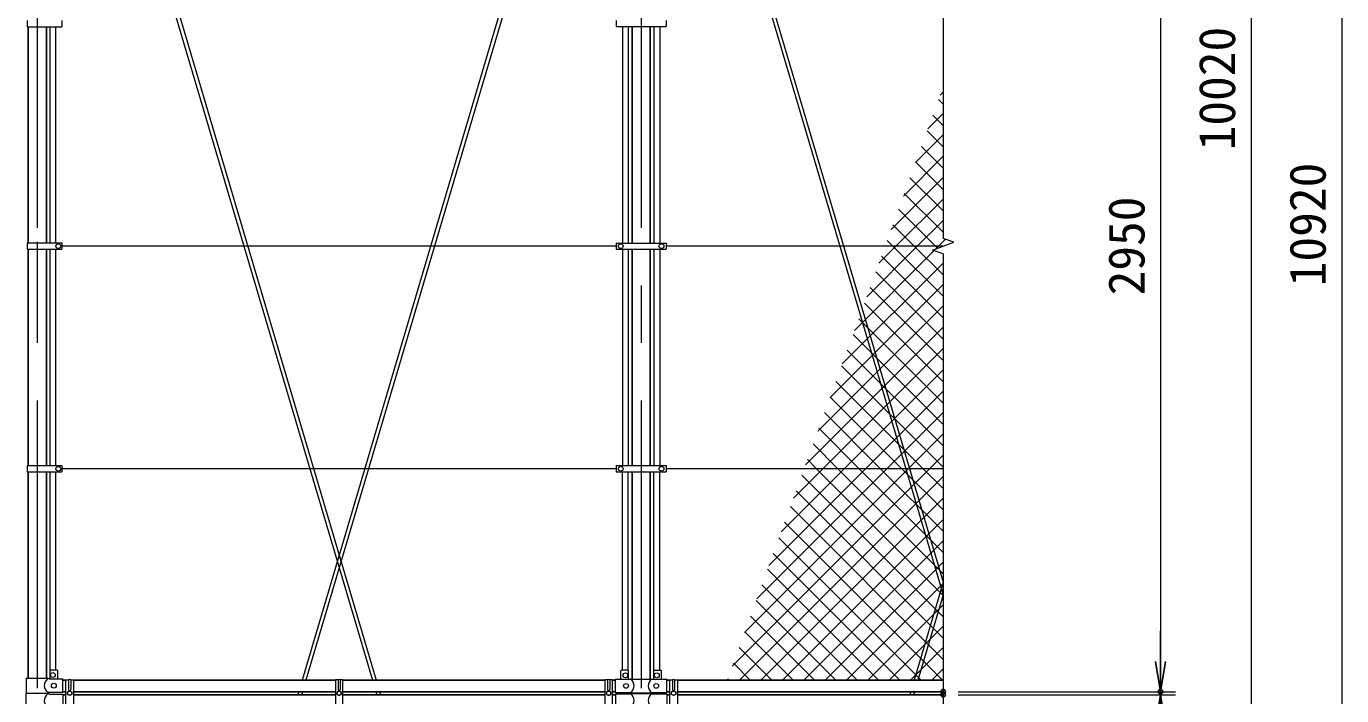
# Model space of a CAD drawing. Units: millimetres, scale not verified. Extents: x -10499 to 10501, y -7424 to 7426.
# Drawn here: x -7779 to -3423, y -1098 to 1118 of the extents above; entities that cross this region are included whole.
import ezdxf
from ezdxf.enums import TextEntityAlignment as Align

# ---------------------------------------------------------------- set-up
doc = ezdxf.new("R2010")
doc.units = ezdxf.units.MM
doc.header["$LTSCALE"] = 30
doc.header["$PDMODE"] = 32
doc.header["$PDSIZE"] = 15
doc.linetypes.add('USER1', pattern=[50.8, 31.75, -6.35, 6.35, -6.35])
for name, color, linetype, lineweight in [('0-1_D-STR1', 1, 'Continuous', 25), ('0-4_D-BMK', 2, 'USER1', 13), ('0-5_D-STR3', 3, 'Continuous', 13), ('0-6_D-STR2', 7, 'Continuous', 13), ('0-7_D-STR-DIM', 7, 'Continuous', 13)]:
    doc.layers.add(name, color=color, linetype=linetype, lineweight=lineweight)
doc.layers.add('0-8_0', color=7, linetype='Continuous')
doc.layers.add('0-9_Defpoints', color=8, linetype='Continuous')
doc.styles.add('ＭＳ ゴシック', font='')
doc.styles.get('ＭＳ ゴシック').set_extended_font_data('MS Gothic')

# ---------------------------------------------------------------- blocks, each defined once
blk = doc.blocks.new('_Open')
at = {"layer": '0-8_0'}
blk.add_line((-30, 5), (0, 0), dxfattribs=at)
blk.add_lwpolyline([(-30, -5), (0, 0), (-30, 0)], dxfattribs=at)

msp = doc.modelspace()

# ---------------------------------------------------------------- linework, layer by layer
at = {"layer": '0-1_D-STR1'}
for p, q in [((-7773.42, 401.07), (-7773.42, 1117.07)), ((-7712.92, 401.07), (-7712.92, 1117.07)), ((-5773.42, 400.87), (-5773.42, 1117.27)), ((-5712.92, 400.87), (-5712.92, 1117.27)), ((-7773.42, -335.93), (-7773.42, 380.07)), ((-7712.92, -335.93), (-7712.92, 380.07)), ((-5773.42, -336.13), (-5773.42, 380.27)), ((-5712.92, -336.13), (-5712.92, 380.27)), ((-7773.42, -1039.43), (-7773.42, -356.93)), ((-7712.92, -1039.43), (-7712.92, -356.93)), ((-5773.42, -1042.83), (-5773.42, -356.73)), ((-5712.92, -1042.83), (-5712.92, -356.73)), ((-7658.17, -1046.33), (-7648.17, -1046.33)), ((-7658.17, -1084.43), (-7648.17, -1084.43)), ((-7623.17, -1046.33), (-6755.67, -1046.33)), ((-7623.17, -1084.43), (-6755.67, -1084.43)), ((-6730.67, -1046.33), (-5863.17, -1046.33)), ((-6730.67, -1084.43), (-5863.17, -1084.43)), ((-5838.17, -1046.33), (-5828.17, -1046.33)), ((-5838.17, -1084.43), (-5828.17, -1084.43)), ((-5773.42, -1091.03), (-5773.42, -1087.83)), ((-5712.92, -1091.03), (-5712.92, -1087.83)), ((-5658.17, -1046.33), (-5648.17, -1046.33)), ((-5658.17, -1084.43), (-5648.17, -1084.43)), ((-5623.17, -1046.33), (-4743.17, -1046.33)), ((-5623.17, -1084.43), (-4743.17, -1084.43)), ((-7658.17, -1094.43), (-7648.17, -1094.43)), ((-7623.17, -1094.43), (-6755.67, -1094.43)), ((-6730.67, -1094.43), (-5863.17, -1094.43)), ((-5838.17, -1094.43), (-5828.17, -1094.43)), ((-5658.17, -1094.43), (-5648.17, -1094.43)), ((-5623.17, -1094.43), (-4743.17, -1094.43))]:
    msp.add_line(p, q, dxfattribs=at)
at = {"layer": '0-4_D-BMK'}
for p, q in [((-7743.17, 5975.57), (-7743.17, -5044.43)), ((-5743.17, 5975.57), (-5743.17, -5044.43)), ((-7743.17, 405.1), (-7743.17, 236.32)), ((-7743.17, -331.9), (-7743.17, -372.68))]:
    msp.add_line(p, q, dxfattribs=at)
at = {"layer": '0-5_D-STR3'}
for p, q in [((-7484.12, 1827.47), (-6632.96, -1046.33)), ((-7471.6, 1827.47), (-6620.45, -1046.33)), ((-5510.78, 1827.47), (-4743.17, -764.22)), ((-5498.26, 1827.47), (-4743.17, -721.97)), ((-6144.59, 1389.07), (-6865.9, -1046.33)), ((-6132.07, 1389.07), (-6853.39, -1046.33)), ((-7775.97, 1138.07), (-7775.97, 1117.07)), ((-7661.17, 1138.07), (-7661.17, 1117.07)), ((-5825.67, 1137.87), (-5825.67, 1117.27)), ((-5660.67, 1137.87), (-5660.67, 1117.27)), ((-7775.97, 1117.07), (-7661.17, 1117.07)), ((-7700.67, 401.07), (-7700.67, 1117.07)), ((-7681.67, 401.07), (-7681.67, 1117.07)), ((-5825.67, 1117.27), (-5660.67, 1117.27)), ((-5804.67, 1117.27), (-5804.67, 400.87)), ((-5785.67, 1117.27), (-5785.67, 400.87)), ((-5700.67, 1117.27), (-5700.67, 400.87)), ((-5681.67, 1117.27), (-5681.67, 400.87)), ((-7775.97, 401.07), (-7775.97, 380.07)), ((-7775.97, 401.07), (-7661.17, 401.07)), ((-7661.17, 401.07), (-7661.17, 380.07)), ((-5825.67, 400.87), (-5660.67, 400.87)), ((-5825.67, 400.87), (-5825.67, 380.27)), ((-5660.67, 400.87), (-5660.67, 380.27)), ((-7775.97, 380.07), (-7661.17, 380.07)), ((-7700.67, -335.93), (-7700.67, 380.07)), ((-7681.67, -335.93), (-7681.67, 380.07)), ((-5825.67, 390.57), (-7661.17, 390.57)), ((-5825.67, 380.27), (-5660.67, 380.27)), ((-5804.67, 380.27), (-5804.67, -336.13)), ((-5785.67, 380.27), (-5785.67, -336.13)), ((-5700.67, 380.27), (-5700.67, -336.13)), ((-5681.67, 380.27), (-5681.67, -336.13)), ((-4743.17, 390.57), (-5660.67, 390.57)), ((-7775.97, -335.93), (-7775.97, -356.93)), ((-7775.97, -335.93), (-7661.17, -335.93)), ((-7661.17, -335.93), (-7661.17, -356.93)), ((-5825.67, -346.43), (-7661.17, -346.43)), ((-5825.67, -336.13), (-5660.67, -336.13)), ((-5825.67, -336.13), (-5825.67, -356.73)), ((-5660.67, -336.13), (-5660.67, -356.73)), ((-4743.17, -346.43), (-5660.67, -346.43)), ((-7775.97, -356.93), (-7661.17, -356.93)), ((-7700.67, -1013.11), (-7700.67, -356.93)), ((-7681.67, -1012.43), (-7681.67, -356.93)), ((-5825.67, -356.73), (-5660.67, -356.73)), ((-5804.67, -1013.33), (-5804.67, -356.73)), ((-5785.67, -1014.01), (-5785.67, -356.73)), ((-5700.67, -1014.01), (-5700.67, -356.73)), ((-5681.67, -1013.33), (-5681.67, -356.73)), ((-4743.17, -721.97), (-4839.25, -1046.33)), ((-4743.17, -764.22), (-4826.73, -1046.33)), ((-7779.27, -1039.43), (-7709.37, -1039.43)), ((-7779.27, -1039.43), (-7779.27, -1089.43)), ((-7703.37, -1042.43), (-7709.37, -1039.43)), ((-7703.37, -1042.43), (-7658.17, -1042.43)), ((-7701.17, -1014.43), (-7701.17, -1042.43)), ((-7699.17, -1012.43), (-7678.17, -1012.43)), ((-7676.17, -1014.43), (-7676.17, -1042.43)), ((-7658.17, -1086.43), (-7658.17, -1042.43)), ((-7648.17, -1045.06), (-7639.17, -1045.06)), ((-7639.17, -1045.06), (-7639.17, -1077.43)), ((-7632.17, -1045.06), (-7632.17, -1077.43)), ((-6746.67, -1045.06), (-6746.67, -1077.43)), ((-6730.67, -1045.06), (-6739.67, -1045.06)), ((-6739.67, -1045.06), (-6739.67, -1077.43)), ((-5854.17, -1045.06), (-5854.17, -1077.43)), ((-5838.17, -1045.06), (-5847.17, -1045.06)), ((-5847.17, -1045.06), (-5847.17, -1077.43)), ((-5828.17, -1043.33), (-5776.97, -1043.33)), ((-5828.17, -1087.33), (-5828.17, -1043.33)), ((-5810.17, -1043.33), (-5810.17, -1015.33)), ((-5787.17, -1013.33), (-5808.17, -1013.33)), ((-5785.17, -1043.33), (-5785.17, -1015.33)), ((-5776.97, -1042.83), (-5777.97, -1043.33)), ((-5776.97, -1042.83), (-5709.37, -1042.83)), ((-5709.37, -1042.83), (-5708.37, -1043.33)), ((-5709.37, -1043.33), (-5658.17, -1043.33)), ((-5701.17, -1043.33), (-5701.17, -1015.33)), ((-5699.17, -1013.33), (-5678.17, -1013.33)), ((-5676.17, -1043.33), (-5676.17, -1015.33)), ((-5658.17, -1087.33), (-5658.17, -1043.33)), ((-5648.17, -1045.06), (-5639.17, -1045.06)), ((-5639.17, -1045.06), (-5639.17, -1077.43)), ((-5632.17, -1045.06), (-5632.17, -1077.43)), ((-7703.37, -1086.43), (-7709.37, -1089.43)), ((-7703.37, -1086.43), (-7658.17, -1086.43)), ((-6877.19, -1084.43), (-6880.15, -1094.43)), ((-6864.67, -1084.43), (-6867.63, -1094.43)), ((-6621.68, -1084.43), (-6618.72, -1094.43)), ((-6609.16, -1084.43), (-6606.2, -1094.43)), ((-5828.17, -1087.33), (-5776.97, -1087.33)), ((-5776.97, -1087.83), (-5777.97, -1087.33)), ((-5709.37, -1087.33), (-5658.17, -1087.33)), ((-4850.53, -1084.43), (-4853.49, -1094.43)), ((-4838.01, -1084.43), (-4840.98, -1094.43)), ((-7779.27, -1089.43), (-7709.37, -1089.43)), ((-7779.27, -1089.43), (-7709.37, -1089.43)), ((-7779.27, -1139.43), (-7779.27, -1089.43)), ((-7703.37, -1092.43), (-7709.37, -1089.43)), ((-7703.37, -1092.43), (-7658.17, -1092.43)), ((-7658.17, -1092.43), (-7658.17, -1136.43)), ((-5828.17, -1091.53), (-5776.97, -1091.53)), ((-5828.17, -1091.53), (-5828.17, -1135.53)), ((-5776.97, -1091.03), (-5777.97, -1091.53)), ((-5709.37, -1091.53), (-5658.17, -1091.53)), ((-5658.17, -1091.53), (-5658.17, -1135.53))]:
    msp.add_line(p, q, dxfattribs=at)
for points in [[(-7639.17, -1134.32), (-7648.17, -1134.32), (-7648.17, -1045.06)], [(-7632.17, -1045.06), (-7623.17, -1045.06), (-7623.17, -1134.32), (-7632.17, -1134.32)], [(-6746.67, -1045.06), (-6755.67, -1045.06), (-6755.67, -1134.32), (-6746.67, -1134.32)], [(-6739.67, -1134.32), (-6730.67, -1134.32), (-6730.67, -1045.06)], [(-5854.17, -1045.06), (-5863.17, -1045.06), (-5863.17, -1134.32), (-5854.17, -1134.32)], [(-5847.17, -1134.32), (-5838.17, -1134.32), (-5838.17, -1045.06)], [(-5639.17, -1134.32), (-5648.17, -1134.32), (-5648.17, -1045.06)], [(-5632.17, -1045.06), (-5623.17, -1045.06), (-5623.17, -1134.32), (-5632.17, -1134.32)], [(-5776.97, -1087.83), (-5709.37, -1087.83), (-5708.37, -1087.33)], [(-5776.97, -1091.03), (-5709.37, -1091.03), (-5708.37, -1091.53)]]:
    msp.add_lwpolyline(points, dxfattribs=at)
for points in [[(-7635.67, -1097.53), (-7642.69, -1093.48), (-7642.69, -1085.38), (-7635.67, -1081.33), (-7628.66, -1085.38), (-7628.66, -1093.48)], [(-6743.17, -1097.53), (-6736.16, -1093.48), (-6736.16, -1085.38), (-6743.17, -1081.33), (-6750.19, -1085.38), (-6750.19, -1093.48)], [(-5850.67, -1097.53), (-5843.66, -1093.48), (-5843.66, -1085.38), (-5850.67, -1081.33), (-5857.69, -1085.38), (-5857.69, -1093.48)], [(-5635.67, -1097.53), (-5642.69, -1093.48), (-5642.69, -1085.38), (-5635.67, -1081.33), (-5628.66, -1085.38), (-5628.66, -1093.48)]]:
    msp.add_lwpolyline(points, close=True, dxfattribs=at)
for centre, radius in [((-7673.17, 390.57), 8), ((-5810.67, 390.57), 8), ((-5675.67, 390.57), 8), ((-7673.17, -346.43), 8), ((-5810.67, -346.43), 8), ((-5675.67, -346.43), 8), ((-7691.17, -1029.43), 8), ((-5795.17, -1030.33), 8), ((-5691.17, -1030.33), 8), ((-7688.17, -1064.43), 8), ((-7635.67, -1089.43), 7.03), ((-6743.17, -1089.43), 7.03), ((-5850.67, -1089.43), 7.03), ((-5793.17, -1065.33), 8), ((-5693.17, -1065.33), 8), ((-5635.67, -1089.43), 7.03)]:
    msp.add_circle(centre, radius, dxfattribs=at)
for centre, radius, start, end in [((-7690.79, -1064.43), 28.8, 130.19176, 229.80824), ((-7699.17, -1014.43), 2, 90, 180), ((-7678.17, -1014.43), 2, 0, 90), ((-7635.67, -1050.69), 6.62, 58.10921, 121.89079), ((-6743.17, -1050.69), 6.62, 58.10921, 121.89079), ((-5850.67, -1050.69), 6.62, 58.10921, 121.89079), ((-5808.17, -1015.33), 2, 90, 180), ((-5787.17, -1015.33), 2, 0, 90), ((-5795.56, -1065.33), 28.8, 310.19176, 49.80824), ((-5690.79, -1065.33), 28.8, 130.19176, 229.80824), ((-5699.17, -1015.33), 2, 90, 180), ((-5678.17, -1015.33), 2, 0, 90), ((-5635.67, -1050.69), 6.62, 58.10921, 121.89079), ((-7635.67, -1077.43), 3.5, 180, 0), ((-6743.17, -1077.43), 3.5, 180, 0), ((-5850.67, -1077.43), 3.5, 180, 0), ((-5635.67, -1077.43), 3.5, 180, 0), ((-7690.79, -1114.43), 28.8, 130.19176, 229.80824), ((-5795.56, -1113.53), 28.8, 310.19176, 49.80824), ((-5690.79, -1113.53), 28.8, 130.19176, 229.80824)]:
    msp.add_arc(centre, radius, start, end, dxfattribs=at)
at = {"layer": '0-6_D-STR2'}
for p, q in [((-4743.17, 860.85), (-4758.46, 876.13)), ((-4753.41, 890.01), (-4743.17, 900.24)), ((-4793.87, 778.83), (-4743.17, 829.53)), ((-4743.17, 790.14), (-4777.33, 824.29)), ((-4834.34, 667.66), (-4743.17, 758.82)), ((-4743.17, 719.43), (-4796.19, 772.45)), ((-4743.17, 648.72), (-4815.06, 720.61)), ((-4874.8, 556.48), (-4743.17, 688.11)), ((-4743.17, 578.01), (-4833.93, 668.76)), ((-4915.26, 445.31), (-4743.17, 617.4)), ((-4743.17, 507.3), (-4852.8, 616.92)), ((-4899.29, 390.57), (-4743.17, 546.69)), ((-4743.17, 436.59), (-4871.67, 565.08)), ((-4838.58, 390.57), (-4909.41, 461.4)), ((-4828.58, 390.57), (-4743.17, 475.97)), ((-4909.29, 390.57), (-4928.28, 409.56)), ((-4709.44, 402.85), (-4711.15, 404.56)), ((-5036.66, 111.78), (-4772.76, 375.68)), ((-4996.19, 222.96), (-4828.58, 390.57)), ((-4955.73, 334.13), (-4899.29, 390.57)), ((-4743.17, 153.74), (-4947.15, 357.71)), ((-4743.17, 224.45), (-4909.29, 390.57)), ((-4743.17, 295.16), (-4838.58, 390.57)), ((-5077.12, 0.61), (-4743.17, 334.55)), ((-4743.17, 83.03), (-4966.01, 305.87)), ((-5117.59, -110.57), (-4743.17, 263.84)), ((-4743.17, 12.32), (-4984.88, 254.03)), ((-5158.05, -221.74), (-4743.17, 193.13)), ((-4743.17, -58.39), (-5003.75, 202.19)), ((-4743.17, -129.1), (-5022.62, 150.35)), ((-5198.52, -332.92), (-4743.17, 122.42)), ((-4743.17, -199.81), (-5041.49, 98.5)), ((-5141.32, -346.43), (-4743.17, 51.71)), ((-4743.17, -270.52), (-5060.36, 46.66)), ((-4743.17, -341.23), (-5079.23, -5.18)), ((-5070.61, -346.43), (-4743.17, -19)), ((-4808.68, -346.43), (-5098.1, -57.02)), ((-4879.39, -346.43), (-5116.97, -108.86)), ((-4999.9, -346.43), (-4743.17, -89.71)), ((-4950.11, -346.43), (-5135.83, -160.7)), ((-4929.19, -346.43), (-4743.17, -160.42)), ((-5020.82, -346.43), (-5154.7, -212.55)), ((-4858.48, -346.43), (-4743.17, -231.13)), ((-5091.53, -346.43), (-5173.57, -264.39)), ((-4787.77, -346.43), (-4743.17, -301.84)), ((-5441.3, -999.97), (-4787.77, -346.43)), ((-5400.84, -888.79), (-4858.48, -346.43)), ((-5360.37, -777.62), (-4929.19, -346.43)), ((-5319.91, -666.44), (-4999.9, -346.43)), ((-5279.44, -555.27), (-5070.61, -346.43)), ((-5238.98, -444.09), (-5141.32, -346.43)), ((-5162.24, -346.43), (-5192.44, -316.23)), ((-4743.17, -765.5), (-5162.24, -346.43)), ((-4743.17, -694.79), (-5091.53, -346.43)), ((-4743.17, -624.07), (-5020.82, -346.43)), ((-4743.17, -553.36), (-4950.11, -346.43)), ((-4743.17, -482.65), (-4879.39, -346.43)), ((-4743.17, -411.94), (-4808.68, -346.43)), ((-5416.96, -1046.33), (-4743.17, -372.55)), ((-4743.17, -836.21), (-5211.31, -368.07)), ((-4743.17, -906.92), (-5230.18, -419.91)), ((-5346.24, -1046.33), (-4743.17, -443.26)), ((-4743.17, -977.63), (-5249.05, -471.76)), ((-5275.53, -1046.33), (-4743.17, -513.97)), ((-4745.18, -1046.33), (-5267.92, -523.6)), ((-4815.89, -1046.33), (-5286.79, -575.44)), ((-5204.82, -1046.33), (-4743.17, -584.69)), ((-4886.6, -1046.33), (-5305.65, -627.28)), ((-4957.31, -1046.33), (-5324.52, -679.12)), ((-5134.11, -1046.33), (-4743.17, -655.4)), ((-5028.02, -1046.33), (-5343.39, -730.96)), ((-5063.4, -1046.33), (-4743.17, -726.11)), ((-5098.73, -1046.33), (-5362.26, -782.81)), ((-4992.69, -1046.33), (-4743.17, -796.82)), ((-5169.44, -1046.33), (-5381.13, -834.65)), ((-4921.98, -1046.33), (-4743.17, -867.53)), ((-5240.15, -1046.33), (-5400, -886.49)), ((-5310.87, -1046.33), (-5418.87, -938.33)), ((-4851.27, -1046.33), (-4743.17, -938.24)), ((-5381.58, -1046.33), (-5437.74, -990.17)), ((-5452.29, -1046.33), (-5456.61, -1042.01)), ((-4780.56, -1046.33), (-4743.17, -1008.95))]:
    msp.add_line(p, q, dxfattribs=at)
for points in [[(-4761.28, 383.98), (-4767.87, 390.57), (-4890.54, 513.24)], [(-4766.28, 382.16), (-4757.87, 390.57), (-4735.14, 413.3)]]:
    msp.add_lwpolyline(points, dxfattribs=at)
at = {"layer": '0-7_D-STR-DIM'}
for p, q in [((-3723.17, 5825.57), (-3723.17, -3994.43)), ((-3423.17, 5825.57), (-3423.17, -4894.43)), ((-4743.17, 4552.91), (-4743.17, 416.22)), ((-4023.17, 1765.57), (-4023.17, -984.43)), ((-4778.41, 377.74), (-4707.94, 403.39)), ((-4707.94, 403.39), (-4743.17, 416.22)), ((-4743.17, 364.91), (-4778.41, 377.74)), ((-4743.17, 364.91), (-4743.17, -2543.78)), ((-4023.17, -984.43), (-4023.17, -884.43)), ((-4693.17, -1084.43), (-3973.17, -1084.43)), ((-4693.17, -1084.43), (-3973.17, -1084.43)), ((-4023.17, -1094.43), (-4023.17, -1084.43)), ((-4693.17, -1094.43), (-3973.17, -1094.43)), ((-4693.17, -1094.43), (-3973.17, -1094.43))]:
    msp.add_line(p, q, dxfattribs=at)
at = {"layer": '0-9_Defpoints'}
for p in [(-4743.17, -1084.43), (-4743.17, -1084.43), (-4743.17, -1094.43), (-4023.17, -1084.43)]:
    msp.add_point(p, dxfattribs=at)

# ---------------------------------------------------------------- block references
at = {"layer": '0-7_D-STR-DIM', "xscale": 3.333333, "yscale": 3.333333}
for p, rotation in [((-4023.17, -1084.43), 270), ((-4023.17, -1084.43), 270), ((-4023.17, -1094.43), 90), ((-4023.17, -1094.43), 90)]:
    msp.add_blockref('_Open', p, dxfattribs=dict(at, rotation=rotation))

# ---------------------------------------------------------------- texts
at = {"layer": '0-7_D-STR-DIM', "style": 'ＭＳ ゴシック'}
for s, p in [('10020', (-3740.04, 707.69)), ('10920', (-3440.04, 257.69)), ('2950', (-4040.04, 227.44))]:
    msp.add_text(s, height=120.3, rotation=90, dxfattribs=at).set_placement(p, align=Align.BOTTOM_LEFT)

doc.saveas('drawing.dxf')
